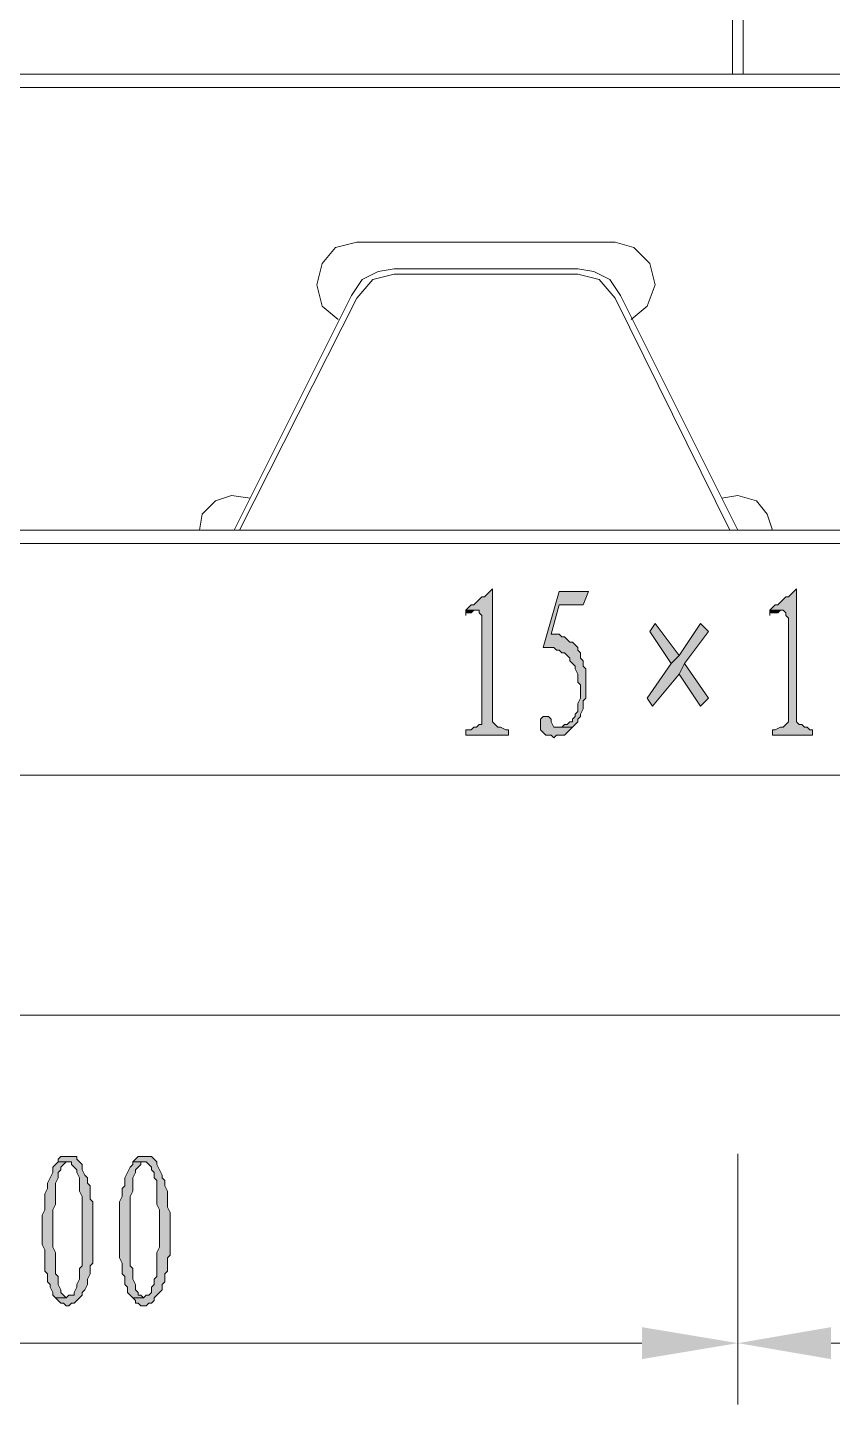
# Model space of a CAD drawing. Header units: millimetres. Extents: x 24 to 410, y 10 to 282.
# Drawn here: x 260.58 to 273.37, y 172.13 to 193.99 of the extents above; entities that cross this region are included whole.
import ezdxf

# ---------------------------------------------------------------- set-up
doc = ezdxf.new("R2010")
doc.units = ezdxf.units.MM

msp = doc.modelspace()

# ---------------------------------------------------------------- hatches: boundary and pattern name
h = msp.add_hatch(color=256)
h.dxf.hatch_style = 2
h.paths.add_polyline_path([(267.97, 185.081333), (267.927667, 185.039), (267.885333, 184.996667), (267.843, 184.954333), (267.800667, 184.954333), (267.758333, 184.912), (267.716, 184.869667), (267.673667, 184.827333), (267.631333, 184.827333), (267.589, 184.785), (267.546667, 184.742667), (267.758333, 184.742667), (267.758333, 184.700333), (267.800667, 184.658), (267.800667, 182.922333), (267.758333, 182.922333), (267.716, 182.88), (267.673667, 182.88), (267.631333, 182.837667), (267.546667, 182.837667), (267.546667, 182.753), (268.224, 182.753), (268.224, 182.837667), (268.181667, 182.837667), (268.097, 182.88), (268.054667, 182.88), (268.012333, 182.922333), (267.97, 182.964667)])
h = msp.add_hatch(color=256)
h.dxf.hatch_style = 2
h.paths.add_polyline_path([(269.494, 185.039), (269.028333, 185.039), (268.774333, 184.15), (268.943667, 184.15), (268.986, 184.107667), (269.028333, 184.107667), (269.070667, 184.065333), (269.113, 184.065333), (269.155333, 184.023), (269.197667, 183.980667), (269.197667, 183.938333), (269.24, 183.896), (269.282333, 183.853667), (269.282333, 183.811333), (269.324667, 183.726667), (269.324667, 183.599667), (269.367, 183.557333), (269.367, 183.345667), (269.324667, 183.261), (269.324667, 183.218667), (269.324667, 183.134), (269.282333, 183.091667), (269.282333, 183.049333), (269.24, 183.007), (269.24, 182.964667), (269.197667, 182.964667), (269.155333, 182.922333), (269.113, 182.922333), (269.070667, 182.88), (268.943667, 182.88), (269.24, 182.88), (269.282333, 182.922333), (269.324667, 182.964667), (269.324667, 183.007), (269.367, 183.049333), (269.367, 183.091667), (269.409333, 183.176333), (269.409333, 183.303333), (269.451667, 183.345667), (269.451667, 183.811333), (269.409333, 183.853667), (269.409333, 183.938333), (269.367, 183.980667), (269.367, 184.065333), (269.324667, 184.107667), (269.324667, 184.15), (269.282333, 184.192333), (269.24, 184.234667), (269.197667, 184.234667), (269.155333, 184.277), (269.113, 184.319333), (269.070667, 184.319333), (269.028333, 184.361667), (268.901333, 184.361667), (269.028333, 184.827333), (269.409333, 184.827333)])
h = msp.add_hatch(color=256)
h.dxf.hatch_style = 2
h.paths.add_polyline_path([(272.796, 185.081333), (272.753667, 185.039), (272.711333, 184.996667), (272.669, 184.954333), (272.626667, 184.954333), (272.584333, 184.912), (272.542, 184.869667), (272.499667, 184.827333), (272.457333, 184.827333), (272.415, 184.785), (272.372667, 184.742667), (272.584333, 184.742667), (272.626667, 184.700333), (272.626667, 184.658), (272.669, 184.615667), (272.669, 182.964667), (272.626667, 182.922333), (272.584333, 182.88), (272.542, 182.88), (272.457333, 182.837667), (272.415, 182.837667), (272.415, 182.753), (273.05, 182.753), (273.05, 182.837667), (273.007667, 182.837667), (272.965333, 182.88), (272.923, 182.88), (272.880667, 182.922333), (272.838333, 182.922333), (272.796, 182.964667)])
h = msp.add_hatch(color=256)
h.dxf.hatch_style = 2
h.paths.add_polyline_path([(267.546667, 184.742667), (267.546667, 184.658), (267.546667, 184.700333), (267.631333, 184.700333), (267.673667, 184.742667), (267.716, 184.742667)])
h = msp.add_hatch(color=256)
h.dxf.hatch_style = 2
h.paths.add_polyline_path([(272.372667, 184.742667), (272.372667, 184.658), (272.372667, 184.700333), (272.499667, 184.700333), (272.542, 184.742667), (272.584333, 184.742667)])
h = msp.add_hatch(color=256)
h.dxf.hatch_style = 2
h.paths.add_polyline_path([(271.272, 184.531), (270.933333, 184.023), (270.806333, 183.896), (270.425333, 183.345667), (270.51, 183.218667), (270.933333, 183.726667), (271.018, 183.896), (271.399, 184.404)])
h = msp.add_hatch(color=256)
h.dxf.hatch_style = 2
h.paths.add_polyline_path([(270.552333, 184.531), (270.467667, 184.404), (270.806333, 183.896), (270.933333, 184.023)])
h = msp.add_hatch(color=256)
h.dxf.hatch_style = 2
h.paths.add_polyline_path([(271.018, 183.896), (270.933333, 183.726667), (271.272, 183.218667), (271.399, 183.345667)])
h = msp.add_hatch(color=256)
h.dxf.hatch_style = 2
h.paths.add_polyline_path([(268.816667, 183.049333), (268.774333, 183.049333), (268.732, 183.007), (268.732, 182.837667), (268.774333, 182.795333), (268.816667, 182.753), (268.901333, 182.753), (268.943667, 182.710667), (268.986, 182.753), (269.113, 182.753), (269.155333, 182.795333), (269.197667, 182.837667), (269.24, 182.88), (268.943667, 182.88), (268.901333, 182.964667), (268.901333, 183.007), (268.859, 183.049333)])
h = msp.add_hatch(color=256)
h.dxf.hatch_style = 2
h.paths.add_polyline_path([(261.239, 176.064333), (261.112, 176.064333), (261.069667, 176.022), (261.069667, 175.979667), (261.239, 175.979667), (261.281333, 175.979667), (261.281333, 175.937333), (261.323667, 175.895), (261.366, 175.852667), (261.366, 175.810333), (261.408333, 175.725667), (261.408333, 175.514), (261.450667, 175.429333), (261.450667, 174.879), (261.450667, 174.328667), (261.408333, 174.286333), (261.408333, 174.117), (261.366, 174.032333), (261.366, 173.99), (261.323667, 173.905333), (261.323667, 173.863), (261.281333, 173.863), (261.239, 173.863), (261.196667, 173.820667), (261.027333, 173.820667), (261.069667, 173.778333), (261.112, 173.736), (261.154333, 173.736), (261.196667, 173.693667), (261.239, 173.693667), (261.281333, 173.736), (261.323667, 173.736), (261.366, 173.778333), (261.408333, 173.820667), (261.450667, 173.863), (261.450667, 173.905333), (261.493, 173.947667), (261.535333, 174.032333), (261.535333, 174.117), (261.577667, 174.201667), (261.577667, 174.328667), (261.62, 174.371), (261.62, 175.344667), (261.577667, 175.387), (261.577667, 175.598667), (261.535333, 175.641), (261.535333, 175.725667), (261.493, 175.768), (261.450667, 175.852667), (261.450667, 175.937333), (261.408333, 175.979667), (261.366, 176.022), (261.366, 176.064333), (261.323667, 176.064333)])
h = msp.add_hatch(color=256)
h.dxf.hatch_style = 2
h.paths.add_polyline_path([(262.424333, 176.064333), (262.339667, 176.064333), (262.297333, 176.022), (262.255, 175.979667), (262.466667, 175.979667), (262.509, 175.937333), (262.551333, 175.895), (262.551333, 175.852667), (262.593667, 175.810333), (262.593667, 175.725667), (262.636, 175.683333), (262.636, 175.302333), (262.678333, 175.217667), (262.678333, 174.879), (262.678333, 174.625), (262.636, 174.540333), (262.636, 174.159333), (262.593667, 174.117), (262.593667, 174.032333), (262.551333, 173.99), (262.551333, 173.905333), (262.509, 173.863), (262.466667, 173.863), (262.424333, 173.820667), (262.255, 173.820667), (262.297333, 173.778333), (262.297333, 173.736), (262.339667, 173.736), (262.382, 173.693667), (262.466667, 173.693667), (262.509, 173.736), (262.551333, 173.736), (262.593667, 173.778333), (262.593667, 173.820667), (262.636, 173.863), (262.678333, 173.905333), (262.720667, 173.947667), (262.720667, 174.032333), (262.763, 174.074667), (262.763, 174.201667), (262.805333, 174.244), (262.805333, 174.455667), (262.847667, 174.498), (262.847667, 175.175333), (262.805333, 175.26), (262.805333, 175.514), (262.763, 175.598667), (262.763, 175.683333), (262.720667, 175.725667), (262.720667, 175.768), (262.678333, 175.852667), (262.636, 175.937333), (262.636, 175.979667), (262.593667, 176.022), (262.551333, 176.064333)])
h = msp.add_hatch(color=256)
h.dxf.hatch_style = 2
h.paths.add_polyline_path([(261.069667, 175.979667), (261.027333, 175.937333), (260.985, 175.895), (260.985, 175.810333), (260.942667, 175.725667), (260.900333, 175.641), (260.900333, 175.556333), (260.858, 175.471667), (260.858, 175.217667), (260.815667, 175.133), (260.815667, 174.667333), (260.858, 174.582667), (260.858, 174.328667), (260.858, 174.244), (260.900333, 174.201667), (260.900333, 174.074667), (260.942667, 174.032333), (260.942667, 173.99), (260.985, 173.905333), (260.985, 173.863), (261.027333, 173.820667), (261.196667, 173.820667), (261.154333, 173.863), (261.112, 173.905333), (261.112, 173.947667), (261.069667, 174.032333), (261.069667, 174.159333), (261.027333, 174.201667), (261.027333, 174.540333), (260.985, 174.625), (260.985, 175.217667), (261.027333, 175.302333), (261.027333, 175.641), (261.069667, 175.725667), (261.069667, 175.810333), (261.112, 175.852667), (261.112, 175.895), (261.154333, 175.937333), (261.196667, 175.979667), (261.239, 175.979667)])
h = msp.add_hatch(color=256)
h.dxf.hatch_style = 2
h.paths.add_polyline_path([(262.255, 175.979667), (262.255, 175.937333), (262.212667, 175.895), (262.170333, 175.810333), (262.128, 175.725667), (262.128, 175.598667), (262.085667, 175.556333), (262.085667, 175.429333), (262.043333, 175.344667), (262.043333, 174.455667), (262.085667, 174.371), (262.085667, 174.328667), (262.085667, 174.244), (262.085667, 174.201667), (262.128, 174.159333), (262.128, 174.032333), (262.170333, 173.99), (262.170333, 173.905333), (262.212667, 173.863), (262.255, 173.820667), (262.424333, 173.820667), (262.382, 173.863), (262.339667, 173.863), (262.339667, 173.905333), (262.297333, 173.947667), (262.297333, 174.032333), (262.255, 174.117), (262.255, 174.286333), (262.212667, 174.328667), (262.212667, 175.429333), (262.255, 175.514), (262.255, 175.725667), (262.297333, 175.810333), (262.297333, 175.852667), (262.339667, 175.895), (262.382, 175.937333), (262.382, 175.979667), (262.424333, 175.979667)])
h = msp.add_hatch(color=256)
h.dxf.hatch_style = 2
h.paths.add_polyline_path([(270.340667, 173.355), (270.340667, 172.847), (271.864667, 173.101)])
h = msp.add_hatch(color=256)
h.dxf.hatch_style = 2
h.paths.add_polyline_path([(273.346333, 173.355), (273.346333, 172.847), (271.864667, 173.101)])

# ---------------------------------------------------------------- linework, layer by layer
at = {"lineweight": 0}
for points in [[(271.78, 193.251667), (271.78, 238.675333)], [(271.949333, 193.251667), (271.949333, 238.675333)], [(395.859, 193.251667), (244.432667, 193.251667)], [(249.555, 193.251667), (271.78, 193.251667)], [(271.78, 193.251667), (271.949333, 193.251667)], [(395.859, 193.04), (244.432667, 193.04)], [(265.811, 190.584667), (265.472333, 190.5), (265.260667, 190.246), (265.176, 189.907333), (265.260667, 189.568667), (265.514667, 189.357)], [(269.917333, 190.584667), (265.811, 190.584667)], [(270.171333, 189.357), (270.425333, 189.568667), (270.552333, 189.907333), (270.467667, 190.246), (270.213667, 190.5), (269.917333, 190.584667)], [(269.324667, 190.161333), (266.403667, 190.161333), (266.149667, 190.119), (265.895667, 189.992), (265.726333, 189.738)], [(266.403667, 190.076667), (266.065, 189.992), (265.811, 189.695667)], [(269.324667, 190.076667), (266.403667, 190.076667)], [(270.002, 189.738), (269.832667, 189.992), (269.578667, 190.119), (269.324667, 190.161333)], [(269.917333, 189.695667), (269.663333, 189.992), (269.324667, 190.076667)], [(265.726333, 189.738), (263.863667, 186.012667)], [(265.811, 189.695667), (263.948333, 186.012667)], [(271.737667, 186.012667), (269.917333, 189.695667)], [(271.864667, 186.012667), (270.002, 189.738)], [(264.117667, 186.520667), (263.821333, 186.563), (263.567333, 186.478333), (263.355667, 186.266667), (263.313333, 186.012667)], [(272.415, 186.012667), (272.330333, 186.266667), (272.161, 186.478333), (271.864667, 186.563), (271.610667, 186.520667)], [(145.457333, 186.012667), (395.859, 186.012667)], [(145.415, 185.801), (395.859, 185.801)], [(157.353, 182.118), (394.377333, 182.118)], [(394.377333, 178.308), (245.364, 178.308)], [(271.864667, 176.106667), (271.864667, 172.127333)], [(271.864667, 176.106667), (271.864667, 172.127333)], [(270.340667, 173.101), (250.952, 173.101)], [(287.951333, 173.101), (273.346333, 173.101)]]:
    msp.add_lwpolyline(points, dxfattribs=at)
for points in [[(267.97, 185.081333), (267.927667, 185.039), (267.885333, 184.996667), (267.843, 184.954333), (267.800667, 184.954333), (267.758333, 184.912), (267.716, 184.869667), (267.673667, 184.827333), (267.631333, 184.827333), (267.589, 184.785), (267.546667, 184.742667), (267.758333, 184.742667), (267.758333, 184.700333), (267.800667, 184.658), (267.800667, 182.922333), (267.758333, 182.922333), (267.716, 182.88), (267.673667, 182.88), (267.631333, 182.837667), (267.546667, 182.837667), (267.546667, 182.753), (268.224, 182.753), (268.224, 182.837667), (268.181667, 182.837667), (268.097, 182.88), (268.054667, 182.88), (268.012333, 182.922333), (267.97, 182.964667)], [(269.494, 185.039), (269.028333, 185.039), (268.774333, 184.15), (268.943667, 184.15), (268.986, 184.107667), (269.028333, 184.107667), (269.070667, 184.065333), (269.113, 184.065333), (269.155333, 184.023), (269.197667, 183.980667), (269.197667, 183.938333), (269.24, 183.896), (269.282333, 183.853667), (269.282333, 183.811333), (269.324667, 183.726667), (269.324667, 183.599667), (269.367, 183.557333), (269.367, 183.345667), (269.324667, 183.261), (269.324667, 183.218667), (269.324667, 183.134), (269.282333, 183.091667), (269.282333, 183.049333), (269.24, 183.007), (269.24, 182.964667), (269.197667, 182.964667), (269.155333, 182.922333), (269.113, 182.922333), (269.070667, 182.88), (268.943667, 182.88), (269.24, 182.88), (269.282333, 182.922333), (269.324667, 182.964667), (269.324667, 183.007), (269.367, 183.049333), (269.367, 183.091667), (269.409333, 183.176333), (269.409333, 183.303333), (269.451667, 183.345667), (269.451667, 183.811333), (269.409333, 183.853667), (269.409333, 183.938333), (269.367, 183.980667), (269.367, 184.065333), (269.324667, 184.107667), (269.324667, 184.15), (269.282333, 184.192333), (269.24, 184.234667), (269.197667, 184.234667), (269.155333, 184.277), (269.113, 184.319333), (269.070667, 184.319333), (269.028333, 184.361667), (268.901333, 184.361667), (269.028333, 184.827333), (269.409333, 184.827333)], [(272.796, 185.081333), (272.753667, 185.039), (272.711333, 184.996667), (272.669, 184.954333), (272.626667, 184.954333), (272.584333, 184.912), (272.542, 184.869667), (272.499667, 184.827333), (272.457333, 184.827333), (272.415, 184.785), (272.372667, 184.742667), (272.584333, 184.742667), (272.626667, 184.700333), (272.626667, 184.658), (272.669, 184.615667), (272.669, 182.964667), (272.626667, 182.922333), (272.584333, 182.88), (272.542, 182.88), (272.457333, 182.837667), (272.415, 182.837667), (272.415, 182.753), (273.05, 182.753), (273.05, 182.837667), (273.007667, 182.837667), (272.965333, 182.88), (272.923, 182.88), (272.880667, 182.922333), (272.838333, 182.922333), (272.796, 182.964667)], [(267.546667, 184.742667), (267.546667, 184.658), (267.546667, 184.700333), (267.631333, 184.700333), (267.673667, 184.742667), (267.716, 184.742667)], [(272.372667, 184.742667), (272.372667, 184.658), (272.372667, 184.700333), (272.499667, 184.700333), (272.542, 184.742667), (272.584333, 184.742667)], [(271.272, 184.531), (270.933333, 184.023), (270.806333, 183.896), (270.425333, 183.345667), (270.51, 183.218667), (270.933333, 183.726667), (271.018, 183.896), (271.399, 184.404)], [(270.552333, 184.531), (270.467667, 184.404), (270.806333, 183.896), (270.933333, 184.023)], [(271.018, 183.896), (270.933333, 183.726667), (271.272, 183.218667), (271.399, 183.345667)], [(268.816667, 183.049333), (268.774333, 183.049333), (268.732, 183.007), (268.732, 182.837667), (268.774333, 182.795333), (268.816667, 182.753), (268.901333, 182.753), (268.943667, 182.710667), (268.986, 182.753), (269.113, 182.753), (269.155333, 182.795333), (269.197667, 182.837667), (269.24, 182.88), (268.943667, 182.88), (268.901333, 182.964667), (268.901333, 183.007), (268.859, 183.049333)], [(261.239, 176.064333), (261.112, 176.064333), (261.069667, 176.022), (261.069667, 175.979667), (261.239, 175.979667), (261.281333, 175.979667), (261.281333, 175.937333), (261.323667, 175.895), (261.366, 175.852667), (261.366, 175.810333), (261.408333, 175.725667), (261.408333, 175.514), (261.450667, 175.429333), (261.450667, 174.879), (261.450667, 174.328667), (261.408333, 174.286333), (261.408333, 174.117), (261.366, 174.032333), (261.366, 173.99), (261.323667, 173.905333), (261.323667, 173.863), (261.281333, 173.863), (261.239, 173.863), (261.196667, 173.820667), (261.027333, 173.820667), (261.069667, 173.778333), (261.112, 173.736), (261.154333, 173.736), (261.196667, 173.693667), (261.239, 173.693667), (261.281333, 173.736), (261.323667, 173.736), (261.366, 173.778333), (261.408333, 173.820667), (261.450667, 173.863), (261.450667, 173.905333), (261.493, 173.947667), (261.535333, 174.032333), (261.535333, 174.117), (261.577667, 174.201667), (261.577667, 174.328667), (261.62, 174.371), (261.62, 175.344667), (261.577667, 175.387), (261.577667, 175.598667), (261.535333, 175.641), (261.535333, 175.725667), (261.493, 175.768), (261.450667, 175.852667), (261.450667, 175.937333), (261.408333, 175.979667), (261.366, 176.022), (261.366, 176.064333), (261.323667, 176.064333)], [(262.424333, 176.064333), (262.339667, 176.064333), (262.297333, 176.022), (262.255, 175.979667), (262.466667, 175.979667), (262.509, 175.937333), (262.551333, 175.895), (262.551333, 175.852667), (262.593667, 175.810333), (262.593667, 175.725667), (262.636, 175.683333), (262.636, 175.302333), (262.678333, 175.217667), (262.678333, 174.879), (262.678333, 174.625), (262.636, 174.540333), (262.636, 174.159333), (262.593667, 174.117), (262.593667, 174.032333), (262.551333, 173.99), (262.551333, 173.905333), (262.509, 173.863), (262.466667, 173.863), (262.424333, 173.820667), (262.255, 173.820667), (262.297333, 173.778333), (262.297333, 173.736), (262.339667, 173.736), (262.382, 173.693667), (262.466667, 173.693667), (262.509, 173.736), (262.551333, 173.736), (262.593667, 173.778333), (262.593667, 173.820667), (262.636, 173.863), (262.678333, 173.905333), (262.720667, 173.947667), (262.720667, 174.032333), (262.763, 174.074667), (262.763, 174.201667), (262.805333, 174.244), (262.805333, 174.455667), (262.847667, 174.498), (262.847667, 175.175333), (262.805333, 175.26), (262.805333, 175.514), (262.763, 175.598667), (262.763, 175.683333), (262.720667, 175.725667), (262.720667, 175.768), (262.678333, 175.852667), (262.636, 175.937333), (262.636, 175.979667), (262.593667, 176.022), (262.551333, 176.064333)], [(261.069667, 175.979667), (261.027333, 175.937333), (260.985, 175.895), (260.985, 175.810333), (260.942667, 175.725667), (260.900333, 175.641), (260.900333, 175.556333), (260.858, 175.471667), (260.858, 175.217667), (260.815667, 175.133), (260.815667, 174.667333), (260.858, 174.582667), (260.858, 174.328667), (260.858, 174.244), (260.900333, 174.201667), (260.900333, 174.074667), (260.942667, 174.032333), (260.942667, 173.99), (260.985, 173.905333), (260.985, 173.863), (261.027333, 173.820667), (261.196667, 173.820667), (261.154333, 173.863), (261.112, 173.905333), (261.112, 173.947667), (261.069667, 174.032333), (261.069667, 174.159333), (261.027333, 174.201667), (261.027333, 174.540333), (260.985, 174.625), (260.985, 175.217667), (261.027333, 175.302333), (261.027333, 175.641), (261.069667, 175.725667), (261.069667, 175.810333), (261.112, 175.852667), (261.112, 175.895), (261.154333, 175.937333), (261.196667, 175.979667), (261.239, 175.979667)], [(262.255, 175.979667), (262.255, 175.937333), (262.212667, 175.895), (262.170333, 175.810333), (262.128, 175.725667), (262.128, 175.598667), (262.085667, 175.556333), (262.085667, 175.429333), (262.043333, 175.344667), (262.043333, 174.455667), (262.085667, 174.371), (262.085667, 174.328667), (262.085667, 174.244), (262.085667, 174.201667), (262.128, 174.159333), (262.128, 174.032333), (262.170333, 173.99), (262.170333, 173.905333), (262.212667, 173.863), (262.255, 173.820667), (262.424333, 173.820667), (262.382, 173.863), (262.339667, 173.863), (262.339667, 173.905333), (262.297333, 173.947667), (262.297333, 174.032333), (262.255, 174.117), (262.255, 174.286333), (262.212667, 174.328667), (262.212667, 175.429333), (262.255, 175.514), (262.255, 175.725667), (262.297333, 175.810333), (262.297333, 175.852667), (262.339667, 175.895), (262.382, 175.937333), (262.382, 175.979667), (262.424333, 175.979667)]]:
    msp.add_lwpolyline(points, close=True, dxfattribs=at)

doc.saveas('drawing.dxf')
